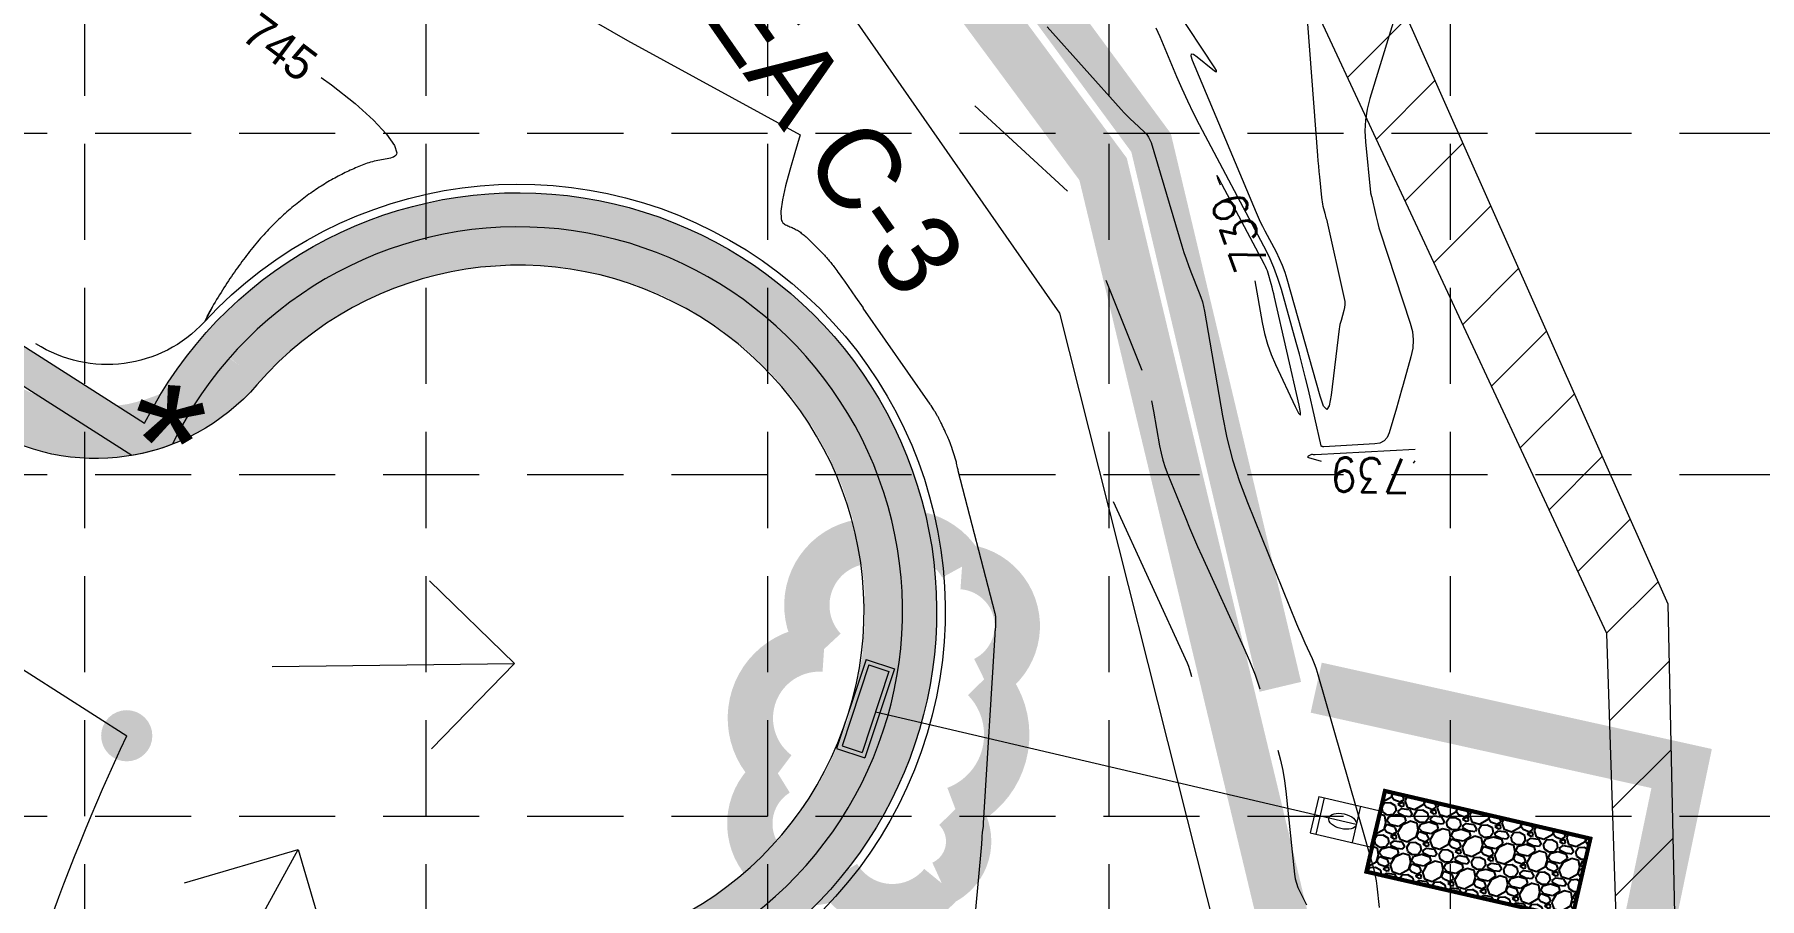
# Model space of a CAD drawing. Header units: feet. Extents: x 46644 to 49208, y 46045 to 47649.
# Drawn here: x 48399.9 to 48602, y 46877.2 to 46978.4 of the extents above; entities that cross this region are included whole.
import ezdxf
from ezdxf.enums import TextEntityAlignment as Align

# ---------------------------------------------------------------- set-up
doc = ezdxf.new("R2010")
doc.units = ezdxf.units.FT
doc.header["$MEASUREMENT"] = 0
for name, pattern in [('ACAD_ISO02W100', [15, 12, -3]), ('DGN Style 3', [33.544038077373976, 23.96002719812427, -9.584010879249709]), ('HIDDEN', [0.375, 0.25, -0.125])]:
    doc.linetypes.add(name, pattern=pattern)
doc.layers.get('0').update_dxf_attribs({"color": 1})
for name, color, linetype, lineweight in [('06213 - LEVE 12', 1, 'Continuous', 0), ('EC', 35, 'Continuous', 0), ('Level 11', 1, 'Continuous', 0), ('Level 13', 1, 'Continuous', 0), ('Level 15', 1, 'Continuous', 0), ('Level 4', 1, 'Continuous', 0), ('Level 45', 1, 'Continuous', 0), ('LIMITS OF DISTURBANCE', 1, 'HIDDEN', 0), ('PC', 35, 'Continuous', 0), ('STORM', 5, 'Continuous', 0), ('WATER', 5, 'Continuous', 0)]:
    doc.layers.add(name, color=color, linetype=linetype, lineweight=lineweight)
for name, color, linetype in [('EROSION BLANKET', 84, 'Continuous'), ('GRID', 254, 'HIDDEN'), ('LEGEND', 7, 'Continuous'), ('SILT FENCE', 200, 'Continuous')]:
    doc.layers.add(name, color=color, linetype=linetype)
doc.styles.add('Style-STANDARD', font='STANDARD.shx')
doc.styles.add('Style-WORKING', font='WORKING.shx')
doc.styles.add('SURVEY', font='surveyor.shx')

msp = doc.modelspace()

# ---------------------------------------------------------------- hatches: boundary and pattern name
at = {"layer": 'LEGEND', "linetype": 'ACAD_ISO02W100'}
h = msp.add_hatch(dxfattribs=at)
h.set_pattern_fill('GRAVEL', color=240, scale=3.88215827999647, angle=167.0476754722495, style=0)
h.set_pattern_definition([(35.06047547224946, (48895.36525508468, 47013.36705879234), (38.09839775058823, 27.08928198721189), [0.5222900463576049, -51.70680776120161]), (352.0173754722495, (48895.79277443678, 47013.66708391008), (-46.27075421294123, 6.658422858975385), [0.896266117786225, -88.73031848572829]), (299.5580754722494, (48896.68035575106, 47013.54261760667), (-28.2621735726205, 50.31872828801772), [0.6319687820840657, -62.5649870694881]), (74.32137547224953, (48898.37341251922, 47014.14910601918), (-21.18632473312602, -74.79754019605525), [0.8161771924698981, -80.8015265258868]), (99.88137547224946, (48898.59397739233, 47014.93491521702), (8.475188220005618, -49.75134391715423), [0.8003263402126723, -79.23241638148643]), (164.3213754722495, (48898.45663473484, 47015.72337003065), (74.79754019605525, -21.18632473312603), [0.8161771924698981, -80.8015265258868]), (204.7418754722495, (48897.670825537, 47015.94393490377), (57.88549132856502, 26.5218780061186), [1.079352584429138, -106.8558204510025]), (239.3029754722495, (48896.69055589911, 47015.49219210411), (-45.62697753544195, -77.14339371731194), [1.019019962599713, -100.8830112367961]), (288.4772754722494, (48896.17034822341, 47014.61595788333), (18.955187832535, -56.14516473491873), [0.8189412891652558, -81.07527691700075]), (342.2840754722495, (48896.42989388365, 47013.83923247831), (-40.74708904040753, 13.35497841298094), [0.9349479428881001, -45.81242979072547]), (29.4450754722495, (48897.32050312887, 47013.55472933044), (54.97225640782305, 31.17541628341919), [1.20909043198834, -119.7000420564862]), (305.8617754722495, (48894.63656366942, 47015.04838615186), (21.26281605881611, -28.79133179538412), [0.4126773073219047, -40.85522812199115]), (338.5168754722495, (48894.87832405914, 47014.71393743853), (-47.44368528984496, 18.87871776554682), [0.7851160440716393, -77.72667470668958]), (32.04767547224949, (48895.60889645991, 47014.42640635971), (0.87014803795354, 3.783385339943203), [0.549018706115381, -4.941180001513271]), (10.24627547224942, (48895.76931561951, 47013.9114899156), (-20.65721651745546, -3.216034743267262), [0.2956574102879713, -29.26997880023559]), (98.84907547224944, (48896.06025694442, 47013.96408109687), (1.172940286947123, -12.220301231251), [0.4181200932304595, -20.48794280066672]), (198.0114754722495, (48895.99593635452, 47014.37722542454), (-13.09044272351441, -4.956336149386579), [0.6791020657614956, -21.95757652130025]), (328.6127754722495, (48895.35011542996, 47014.16724301461), (-6.696623603334979, 5.523674043491551), [0.4910580829950335, -11.78540563835564]), (183.4371754722495, (48898.25461976254, 47013.45939539104), (-40.44428697175243, -2.648645326162025), [0.6879184472153738, -68.10410097144461]), (237.3938754722495, (48897.56793706535, 47013.41815130325), (24.7051460095497, 38.13664700152704), [0.5771255320625552, -57.13530732728628]), (100.2462754722494, (48895.17608587622, 47013.41056618077), (3.216034743267262, -20.65721651745546), [0.5913109384176624, -28.97432527210588]), (150.6581754722494, (48895.07090351369, 47013.9924488306), (35.22341304670033, -20.05160452579305), [0.6879184472153674, -68.10410097144381]), (146.4916754722495, (48898.79411137913, 47015.80509357592), (17.17663577083766, -11.91749363974327), [0.6633832068857962, -32.50579266603712]), (101.8227754722494, (48898.24097877818, 47016.17132026907), (9.345262861743361, -45.96797085402548), [0.5558396582133278, -55.02820768844354]), (233.8490754722495, (48896.00839980322, 47017.20265182765), (-11.91751196142062, -17.17662313635406), [0.5913109384176622, -28.97432527210587]), (184.4016754722495, (48895.65957606545, 47016.72518691007), (52.66458812924711, 3.82159312680341), [0.650770074634088, -64.4260626916521]), (236.4916754722495, (48897.86225804612, 47016.776279421), (11.91749363974328, 17.17663577083766), [0.3316916034428987, -32.83748426948009]), (268.357575472249, (48896.23540285337, 47017.15044296153), (0.3027834814356574, -16.00368523101235), [0.1979512506970194, -19.59724758001223]), (333.0114754722495, (48896.22972930663, 47016.95257227538), (-10.4800084949213, 6.393820600583656), [0.8003263402126719, -15.20621987483217]), (353.0566754722494, (48896.94289875203, 47016.5893735132), (-38.70398792416679, 4.918095883173149), [0.7416863393933258, -73.42684278166571]), (110.7377754722494, (48896.0742496537, 47014.71772999976), (2.043094065562304, -8.436915595141958), [0.559892631457651, -13.43742703714191]), (160.2048754722494, (48895.87599665241, 47015.24134792156), (-62.57722597865265, 22.35931011313518), [0.9775041619534307, -96.77274510058356]), (227.9930754722495, (48894.95625504317, 47015.57238638881), (21.2245714950641, 23.00309954081113), [0.3996914878753167, -39.56957376440476]), (257.0476754722495, (48894.68877253554, 47015.27538920201), (2.913236400491714, -4.653531937866161), [0.2329294967997881, -3.649228783196681]), (287.3040754722494, (48896.99246200235, 47016.45846903273), (-9.042480813758914, 29.96428510120615), [0.5393249568902296, -53.39334154709705]), (215.0604754722495, (48897.15288116196, 47015.94355258861), (-38.09839775058823, -27.08928198721189), [1.04458009271521, -51.18451771484401]), (167.0476754722495, (48896.29784245776, 47015.34350235315), (-4.653531937866161, -2.913236400491714), [1.009361152799082, -2.872797127197387]), (132.3524754722495, (48895.31416257378, 47015.569740773), (31.74277809890367, -35.18519444899898), [0.6138235742833619, -60.76848726815348]), (61.10227547224947, (48894.90063593096, 47016.02336455816), (7.263974935299602, 14.26338948353078), [0.5652500098840465, -27.69728930590107]), (14.69367547224946, (48895.17379198535, 47016.5182324311), (80.58576774981866, 21.30106691698759), [0.9203238526473632, -91.11221281626186]), (342.4737754722494, (48896.06401891543, 47016.75167365829), (48.31385306670634, -15.09528597872206), [0.9736414144648254, -96.39039521374416])])
h.paths.add_polyline_path([(48582.22048915461, 46884.21050522188), (48558.15335774898, 46889.79079758958), (48555.97798832727, 46880.33233716666), (48580.06330941086, 46874.83113313561)])
at = {"layer": 'Level 15', "linetype": 'Continuous', "lineweight": 0}
h = msp.add_hatch(dxfattribs=at)
h.set_pattern_fill('CONCRT', style=0)
h.set_pattern_definition([(65.00897923001818, (48476.84644417513, 46842.73978350573), (-8.5075, -16.5926), [0.4925363057684174, -100.1936034689791]), (-37.17920141359816, (48477.05452905308, 46843.186205611), (-42.5375, 33.1852), [0.4494666377262176, -95.65039364864465]), (-161.9928181565323, (48477.41264129884, 46842.91458845788), (-17.015, -8.2963), [0.5925672571046589, -26.24447058130069]), (81.66580035716234, (48479.35884417513, 46840.91288350573), (-8.5075, -49.7778), [1.024818349757654, -57.66912211312148]), (-47.00862293102423, (48479.50738833559, 46841.9268792071), (-76.56750000000001, 82.96300000000001), [0.9080981514674599, -123.8557406059626]), (-156.0941436475391, (48480.12660982642, 46841.26264506314), (-76.56750000000001, -33.1852), [0.826022007156684, -101.5380300252829]), (62.85448967122436, (48474.97814417513, 46845.12828350574), (0, -8.2963), [1.02484306725469, -17.62165609505457]), (-65.49845957792341, (48475.44573073488, 46846.04024080827), (-25.5225, 58.0741), [0.9248153588354219, -81.13100094257005]), (-174.93384404701, (48475.82926804009, 46845.19870496028), (-8.5075, 0), [0.8363439364636508, -93.11317921261892]), (-56.87299493509265, (48479.59579417513, 46844.47113350574), (-42.5375, 66.3704), [0.1281080110687852, -108.8432648018861]), (66.27539342179878, (48481.58494417513, 46846.01623350573), (-17.015, -41.4815), [0.1749289141337132, -63.26007007743245]), (66.27539342179878, (48478.81434417513, 46839.03648350573), (-17.015, -41.4815), [0.1749289141337132, -63.26007007743245]), (66.27539342179878, (48477.19814417513, 46841.09663350573), (-17.015, -41.4815), [0.1749289141337132, -63.26007007743245]), (-83.49976962636765, (48481.42069417513, 46840.65053350573), (0, -8.2963), [0.1607883080326427, -74.98901970995236]), (66.27539342179878, (48477.37574417513, 46845.60778350574), (-17.015, -41.4815), [0.1749289141337132, -63.26007007743245]), (66.27539342179878, (48474.49859417513, 46841.82483350574), (-17.015, -41.4815), [0.1749289141337132, -63.26007007743245]), (65.00897923001818, (48474.53414417513, 46839.95998350573), (-8.5075, -16.5926), [0.4925363057684174, -100.1936034689791]), (-37.17920141359816, (48474.74222905308, 46840.40640561099), (-42.5375, 33.1852), [0.4494666377262174, -95.65039364864465]), (-161.9928181565323, (48475.10034129884, 46840.13478845788), (-17.015, -8.2963), [0.5925672571046585, -26.24447058130069]), (65.00897923001818, (48481.46064417513, 46844.00933350573), (-8.5075, -16.5926), [0.4925363057684174, -100.1936034689791]), (-37.17920141359816, (48481.66872905308, 46844.45575561099), (-42.5375, 33.1852), [0.4494666377262183, -95.65039364864465]), (-161.9928181565323, (48482.02684129884, 46844.18413845788), (-17.015, -8.2963), [0.5925672571046581, -26.24447058130069]), (-56.87299493509265, (48474.19649417513, 46847.29228350573), (-42.5375, 66.3704), [0.1281080110687852, -108.8432648018861]), (-56.87299493509265, (48482.63294417513, 46847.33278350574), (-42.5375, 66.3704), [0.1281080110687852, -108.8432648018861])])
edge = h.paths.add_edge_path()
edge.add_arc((48644.43091473736, 46786.91634130997), 230.0000000000131, 159.0931941023321, 179.2054769463545, ccw=False)
edge.add_arc((48441.67992461676, 46847.11838450725), 24.99999999998855, 104.85603080910931, 118.9634539277269, ccw=False)
edge.add_arc((48456.63270055081, 46910.88878902114), 44.99999999999544, 241.6586567207845, 514.2780000394453)
edge.add_arc((48407.09969771401, 46953.74589613266), 25.000000000026, 279.7326834135528, 291.08062595095083, ccw=False)
edge.add_line((48411.3259884661, 46929.10571621286), (48359.65307903651, 46962.07052685617))
edge.add_line((48359.65307903651, 46962.07052685617), (48361.8043908936, 46965.442745309))
edge.add_line((48361.8043908936, 46965.442745309), (48412.84529203402, 46932.88112530865))
edge.add_arc((48456.63270055082, 46910.88878902114), 49.00000000000213, -118.32509482813299, 153.3317939500301, ccw=False)
edge.add_arc((48644.43091473731, 46786.91634130997), 225.9999999999652, 159.041249512194, 179.2054769463494)
edge.add_line((48418.4526437116, 46790.05019264929), (48414.45302829522, 46790.10565904466))
at = {"layer": 'Level 45', "linetype": 'Continuous', "lineweight": 0}
h = msp.add_hatch(color=5, dxfattribs=at)
edge = h.paths.add_edge_path()
edge.add_arc((48410.7482521531, 46896.26172624932), 2.999999999999999, 315, 674.9999999999999)
at = {"layer": 'WATER', "linetype": 'Continuous', "lineweight": 0}
h = msp.add_hatch(dxfattribs=at)
h.set_pattern_fill('ANSI31', color=5, scale=60, style=0)
h.set_pattern_definition([(45, (0, 0), (-5.303300858899106, 5.303300858899107), [])])
h.paths.add_polyline_path([(47234.61023173767, 47371.46653650729), (47425.77306609294, 47353.37791340839), (47562.81446526293, 47348.1991120327), (47698.75407074788, 47363.16055861644), (47828.72956421144, 47359.44870132959), (47993.61276358058, 47351.28243726527), (48151.80623329506, 47348.07502998196), (48190.09222078697, 47328.51480295006), (48335.49185172077, 47205.78141917213), (48484.84214024272, 47080.16636969808), (48554.65767077893, 46994.04694263676), (48591.30947311868, 46911.70486517122), (48595.78742280132, 46702.8346553901), (48600.2653615139, 46501.42409786167), (48596.31942620999, 46378.18504339244), (48587.5164138967, 46378.91830994921), (48590.06297232521, 46460.95008734362), (48589.77837705464, 46610.27607392143), (48587.74146368554, 46799.14128711223), (48584.14076198809, 46908.24870978728), (48541.99286568948, 46998.674709245), (48465.40716579341, 47086.01794766808), (48286.37136262478, 47233.69255936157), (48196.42175957139, 47308.70495525207), (48128.40147809544, 47343.26979129506), (47949.01648492066, 47342.24195840186), (47704.8678421061, 47356.1137789928), (47558.15923742948, 47338.13697709205), (47236.71934823364, 47365.34586980266)])

# ---------------------------------------------------------------- linework, layer by layer
at = {"color": 7, "linetype": 'Continuous', "lineweight": 0}
for p, q in [((48446.21658800022, 46914.41283788122), (48456.15813869287, 46904.70785153491)), ((48427.78563396152, 46904.3874005253), (48456.15813869287, 46904.70785153491)), ((48456.15813869287, 46904.70785153491), (48446.4346041372, 46894.74044617289)), ((48417.17944681602, 46858.06493170605), (48430.84795361692, 46882.9300405016)), ((48417.50943654936, 46879.04350572171), (48430.84795361692, 46882.9300405016)), ((48430.84795361692, 46882.9300405016), (48434.74788530853, 46869.56266130045))]:
    msp.add_line(p, q, dxfattribs=at)
at = {"layer": '06213 - LEVE 12', "color": 7, "linetype": 'Continuous', "lineweight": 0, "extrusion": (0, 0, -1)}
for centre, radius, start, end in [((-48456.63270055081, 46910.88878902114), 50, 42.63956812919228, 281.4418648249695), ((-48408.44897058982, 46955.2574510141), 15.5, 222.6395681291907, 302.5359010159355)]:
    msp.add_arc(centre, radius, start, end, dxfattribs=at)
at = {"layer": 'EC', "color": 35, "linetype": 'DGN Style 3', "lineweight": 0}
for p, q in [((48561.16365967308, 46986.45882664236), (48556.38649402439, 46970.9124275607)), ((48548.85569327699, 46982.83116748452), (48550.25332671415, 46964.2418306848)), ((48538.21294385696, 46974.51710172632), (48533.59517881455, 46981.55011297322)), ((48518.58750013677, 46979.31706020363), (48527.23397381773, 46969.6522377594)), ((48531.80514477048, 46978.16668767942), (48531.35493110956, 46979.15721246617)), ((48533.77582540073, 46973.47045202294), (48531.80514477048, 46978.16668767942)), ((48535.43831400733, 46975.90467804711), (48535.47319695629, 46976.14826036698)), ((48535.61201525079, 46975.38183543455), (48535.43831400733, 46975.90467804711)), ((48535.47319695629, 46976.14826036698), (48535.71666409766, 46976.11258239414)), ((48543.09512054434, 46957.54920169307), (48535.61201525079, 46975.38183543455)), ((48535.71666409766, 46976.11258239414), (48536.16871543147, 46975.7976441286)), ((48536.16871543147, 46975.7976441286), (48537.98610396953, 46974.31272064975)), ((48538.40578170697, 46974.18903658907), (48538.21294385696, 46974.51710172632)), ((48534.39501926044, 46972.04037517346), (48533.77582540073, 46973.47045202294)), ((48537.98610396953, 46974.31272064975), (48538.29236176327, 46974.08684605079)), ((48538.29236176327, 46974.08684605079), (48538.43225434241, 46974.04561803056)), ((48538.43225434241, 46974.04561803056), (48538.40578170697, 46974.18903658907)), ((48535.04606167819, 46970.62539094533), (48534.39501926044, 46972.04037517346)), ((48535.72895265399, 46969.22549933854), (48535.04606167819, 46970.62539094533)), ((48556.38649402439, 46970.9124275607), (48556.06887169477, 46969.66536086354)), ((48510.11901635782, 46970.05578138582), (48520.95024498805, 46960.06174631236)), ((48527.23397381773, 46969.6522377594), (48527.59213882244, 46969.26139451946)), ((48527.59213882244, 46969.26139451946), (48527.95934544542, 46968.8794549257)), ((48527.95934544542, 46968.8794549257), (48528.33559368668, 46968.5064189781)), ((48528.33559368668, 46968.5064189781), (48528.72088354621, 46968.14228667668)), ((48536.44369218782, 46967.8407003531), (48535.72895265399, 46969.22549933854)), ((48555.87849873032, 46968.40555607468), (48555.81537513102, 46967.13301319414)), ((48556.06887169477, 46969.66536086354), (48555.87849873032, 46968.40555607468)), ((48528.72088354621, 46968.14228667668), (48529.99426506385, 46966.96733044745)), ((48529.99426506385, 46966.96733044745), (48530.24626560152, 46966.70254540302)), ((48530.24626560152, 46966.70254540302), (48530.45653227837, 46966.41174293935)), ((48530.45653227837, 46966.41174293935), (48530.62506509442, 46966.09492305649)), ((48543.98364558775, 46953.62838984171), (48536.44369218782, 46967.8407003531)), ((48555.81537513102, 46967.13301319414), (48555.87950089686, 46965.8477322219)), ((48530.62506509442, 46966.09492305649), (48530.75186404965, 46965.75208575441)), ((48530.75186404965, 46965.75208575441), (48534.34809356068, 46953.67166030519)), ((48550.25332671415, 46964.2418306848), (48550.30240600548, 46963.61377166726)), ((48555.87950089686, 46965.8477322219), (48556.46681028355, 46959.90960684342)), ((48550.30240600548, 46963.61377166726), (48550.35517887134, 46962.98603411116)), ((48550.35517887134, 46962.98603411116), (48550.41164531175, 46962.35861801653)), ((48550.41164531175, 46962.35861801653), (48550.47180532668, 46961.73152338335)), ((48538.64032475357, 46961.65384791672), (48538.46478775533, 46961.88935475409)), ((48538.46478775533, 46961.88935475409), (48538.53214017712, 46961.60345204428)), ((48538.53214017712, 46961.60345204428), (48538.83557642839, 46960.81384931551)), ((48539.05875117184, 46960.89693153218), (48538.64032475357, 46961.65384791672)), ((48544.04753258434, 46951.49341048276), (48539.05875117184, 46960.89693153218)), ((48550.47180532668, 46961.73152338335), (48550.7099216881, 46959.32399365398)), ((48550.7099216881, 46959.32399365398), (48550.740715137, 46959.06585008699)), ((48550.740715137, 46959.06585008699), (48550.78184676818, 46958.80958120144)), ((48550.78184676818, 46958.80958120144), (48550.83331658164, 46958.55518699734)), ((48550.83331658164, 46958.55518699734), (48550.89512457742, 46958.30266747467)), ((48550.89512457742, 46958.30266747467), (48551.11391639467, 46957.48083234696)), ((48556.46681028355, 46959.90960684342), (48556.47213355139, 46959.86498152869)), ((48556.47213355139, 46959.86498152869), (48556.47924398226, 46959.8206802904)), ((48556.47924398226, 46959.8206802904), (48556.48814157615, 46959.77670312858)), ((48556.48814157615, 46959.77670312858), (48556.49882633307, 46959.73305004319)), ((48556.49882633307, 46959.73305004319), (48556.53664890528, 46959.5909792891)), ((48556.53664890528, 46959.5909792891), (48556.54461115402, 46959.56050042922)), ((48556.54461115402, 46959.56050042922), (48556.55228822643, 46959.52995131562)), ((48556.55228822643, 46959.52995131562), (48556.55968012252, 46959.49933194832)), ((48556.55968012252, 46959.49933194832), (48556.56678684227, 46959.46864232729)), ((48556.56678684227, 46959.46864232729), (48557.07597605268, 46957.22217269819)), ((48543.33357151574, 46956.99848044708), (48543.09512054434, 46957.54920169307)), ((48543.5842873368, 46956.45357135533), (48543.33357151574, 46956.99848044708)), ((48543.84726800753, 46955.91447441783), (48543.5842873368, 46956.45357135533)), ((48551.11391639467, 46957.48083234696), (48551.15997552733, 46957.30452162165)), ((48551.15997552733, 46957.30452162165), (48551.20438500362, 46957.12780450043)), ((48551.20438500362, 46957.12780450043), (48551.24714482354, 46956.95068098331)), ((48551.24714482354, 46956.95068098331), (48551.28825498711, 46956.77315107031)), ((48551.28825498711, 46956.77315107031), (48553.39292475817, 46947.48765046794)), ((48557.07597605268, 46957.22217269819), (48557.19067693309, 46956.74233255661)), ((48557.19067693309, 46956.74233255661), (48557.31655562701, 46956.26558483008)), ((48557.31655562701, 46956.26558483008), (48557.45361213442, 46955.79192951856)), ((48544.12251352792, 46955.38118963458), (48543.84726800753, 46955.91447441783)), ((48545.43561060561, 46952.90608900598), (48544.12251352792, 46955.38118963458)), ((48557.45361213442, 46955.79192951856), (48557.60184645535, 46955.3213666221)), ((48557.60184645535, 46955.3213666221), (48561.11668233253, 46944.60441112554)), ((48534.34809356068, 46953.67166030519), (48534.58805701441, 46952.89885812093)), ((48534.58805701441, 46952.89885812093), (48534.84596760554, 46952.13233032183)), ((48534.84596760554, 46952.13233032183), (48535.12182533405, 46951.37207690785)), ((48544.59529976937, 46952.39748582104), (48543.98364558775, 46953.62838984171)), ((48545.138713742, 46951.13925688856), (48544.59529976937, 46952.39748582104)), ((48545.81634070746, 46952.13990081135), (48545.43561060561, 46952.90608900598)), ((48546.15459402666, 46951.35670395927), (48545.81634070746, 46952.13990081135)), ((48535.12182533405, 46951.37207690785), (48535.41563019994, 46950.61809787904)), ((48535.41563019994, 46950.61809787904), (48536.4047064196, 46948.16534788064)), ((48544.17223058691, 46951.24246595013), (48544.04753258434, 46951.49341048276)), ((48544.28301645087, 46950.98595068486), (48544.17223058691, 46951.24246595013)), ((48544.37989017622, 46950.72386468693), (48544.28301645087, 46950.98595068486)), ((48544.46285176293, 46950.45620795635), (48544.37989017622, 46950.72386468693)), ((48544.81754417756, 46949.19414483741), (48544.46285176293, 46950.45620795635)), ((48545.61388750559, 46949.85370304429), (48545.138713742, 46951.13925688856)), ((48546.45037056322, 46950.55649844975), (48546.15459402666, 46951.35670395927)), ((48546.70367031712, 46949.73928428277), (48546.45037056322, 46950.55649844975)), ((48525.44195645019, 46949.63348775564), (48529.68975214728, 46939.09963739905)), ((48536.4047064196, 46948.16534788064), (48536.60217414687, 46947.63564453266)), ((48542.91400764064, 46949.56036130858), (48543.77421669138, 46944.66409519778)), ((48544.9237180434, 46948.80718674176), (48544.81754417756, 46949.19414483741)), ((48545.02508101972, 46948.41900416029), (48544.9237180434, 46948.80718674176)), ((48545.12163310652, 46948.02959709299), (48545.02508101972, 46948.41900416029)), ((48546.02082106016, 46948.54082428821), (48545.61388750559, 46949.85370304429)), ((48547.76061716047, 46942.35029863231), (48546.02082106016, 46948.54082428821)), ((48550.54621480661, 46936.06677964739), (48546.70367031712, 46949.73928428277)), ((48536.60217414687, 46947.63564453266), (48536.77068752027, 46947.09771305947)), ((48536.77068752027, 46947.09771305947), (48536.91024653979, 46946.55155346105)), ((48536.91024653979, 46946.55155346105), (48537.02085120543, 46945.99716573742)), ((48545.21337430381, 46947.63896553987), (48545.12163310652, 46948.02959709299)), ((48548.10068698248, 46934.9940485746), (48545.21337430381, 46947.63896553987)), ((48553.34705188076, 46946.07449439155), (48553.00832409136, 46944.93019637948)), ((48553.42768807092, 46946.4255381287), (48553.34705188076, 46946.07449439155)), ((48553.39292475817, 46947.48765046794), (48553.45062450962, 46947.13211616689)), ((48553.46221228053, 46946.77807872047), (48553.42768807092, 46946.4255381287)), ((48553.45062450962, 46947.13211616689), (48553.46221228053, 46946.77807872047)), ((48537.02085120543, 46945.99716573742), (48539.12755671755, 46933.75718311105)), ((48543.77421669138, 46944.66409519778), (48544.04044217106, 46943.39463311117)), ((48552.83751609017, 46944.18484591818), (48552.80144479098, 46943.93207118189)), ((48552.88401973997, 46944.43545836321), (48552.83751609017, 46944.18484591818)), ((48552.94095574036, 46944.68390851698), (48552.88401973997, 46944.43545836321)), ((48553.00832409136, 46944.93019637948), (48552.94095574036, 46944.68390851698)), ((48561.11668233253, 46944.60441112554), (48561.36255520848, 46943.62519568434)), ((48544.04044217106, 46943.39463311117), (48544.38851787413, 46942.15104329393)), ((48544.38851787413, 46942.15104329393), (48544.81844380056, 46940.93332574607)), ((48548.14114893378, 46940.96342391352), (48547.76061716047, 46942.35029863231)), ((48552.80144479098, 46943.93207118189), (48551.85767126112, 46936.16731669135)), ((48561.36255520848, 46943.62519568434), (48561.45894651639, 46942.64269176039)), ((48561.45894651639, 46942.64269176039), (48561.40585625621, 46941.6568993537)), ((48544.81844380056, 46940.93332574607), (48545.33021995036, 46939.74148046757)), ((48548.50443826888, 46939.57216058405), (48548.14114893378, 46940.96342391352)), ((48561.20328442798, 46940.66781846427), (48560.29739656128, 46937.43144970368)), ((48561.40585625621, 46941.6568993537), (48561.20328442798, 46940.66781846427)), ((48545.33021995036, 46939.74148046757), (48547.63161213895, 46934.83262195092)), ((48548.85048516579, 46938.17650864388), (48548.50443826888, 46939.57216058405)), ((48549.17928962452, 46936.77646809303), (48548.85048516579, 46938.17650864388)), ((48550.67347807613, 46930.23270543077), (48549.17928962452, 46936.77646809303)), ((48550.96829911674, 46934.86285763243), (48550.54621480661, 46936.06677964739)), ((48551.85767126112, 46936.16731669135), (48551.62402734398, 46934.91312615441)), ((48559.90422518649, 46936.0458535138), (48559.70393921088, 46935.35411966382)), ((48560.10204430329, 46936.73829686042), (48559.90422518649, 46936.0458535138)), ((48560.29739656128, 46937.43144970368), (48560.10204430329, 46936.73829686042)), ((48530.81076694073, 46935.52111346849), (48531.05602831852, 46934.29178108778)), ((48531.05602831852, 46934.29178108778), (48531.75234713962, 46930.24616093651)), ((48547.63161213895, 46934.83262195092), (48548.03079591841, 46934.05378742472)), ((48548.03079591841, 46934.05378742472), (48548.24203631883, 46933.82108035327)), ((48548.26533334018, 46934.13450073657), (48548.10068698248, 46934.9940485746)), ((48548.24203631883, 46933.82108035327), (48548.26533334018, 46934.13450073657)), ((48551.32756996253, 46934.47830646811), (48550.96829911674, 46934.86285763243)), ((48551.62402734398, 46934.91312615441), (48551.32756996253, 46934.47830646811)), ((48559.50118637645, 46934.66309531047), (48558.6441653247, 46931.76133918137)), ((48559.70393921088, 46935.35411966382), (48559.50118637645, 46934.66309531047)), ((48539.12755671755, 46933.75718311105), (48539.64788513151, 46931.15401609694)), ((48531.75234713962, 46930.24616093651), (48531.92432868412, 46929.38574918178)), ((48539.64788513151, 46931.15401609694), (48540.30599658249, 46928.59022189445)), ((48550.68151220959, 46930.21016624455), (48550.67347807613, 46930.23270543077)), ((48550.69427930394, 46930.19219138798), (48550.68151220959, 46930.21016624455)), ((48550.71177935923, 46930.17878086103), (48550.69427930394, 46930.19219138798)), ((48550.73401237541, 46930.16993466373), (48550.71177935923, 46930.17878086103)), ((48550.84881002642, 46930.13930251213), (48550.73401237541, 46930.16993466373)), ((48550.88409925174, 46930.13134253812), (48550.84881002642, 46930.13930251213)), ((48550.91968265158, 46930.12621699463), (48550.88409925174, 46930.13134253812)), ((48550.95556022594, 46930.12392588165), (48550.91968265158, 46930.12621699463)), ((48550.99173197479, 46930.1244691992), (48550.95556022594, 46930.12392588165)), ((48556.98204041734, 46930.44783298079), (48550.99173197479, 46930.1244691992)), ((48557.57148453813, 46930.55613827994), (48556.98204041734, 46930.44783298079)), ((48558.04498672963, 46930.81115774643), (48557.57148453813, 46930.55613827994)), ((48558.40254699181, 46931.21289138023), (48558.04498672963, 46930.81115774643)), ((48558.6441653247, 46931.76133918137), (48558.40254699181, 46931.21289138023)), ((48531.92432868412, 46929.38574918178), (48532.14185096574, 46928.53835112526)), ((48532.14185096574, 46928.53835112526), (48532.40491398447, 46927.70396676697)), ((48540.30599658249, 46928.59022189445), (48541.10189107045, 46926.06580050359)), ((48549.10953144287, 46928.95805840423), (48549.09136753109, 46928.92006448059)), ((48549.09136753109, 46928.92006448059), (48549.11717035847, 46928.88678265337)), ((48549.17166209382, 46929.00076442427), (48549.10953144287, 46928.95805840423)), ((48549.11717035847, 46928.88678265337), (48549.18693992502, 46928.85821292255)), ((48549.56419418965, 46929.21105407609), (48549.17166209382, 46929.00076442427)), ((48549.18693992502, 46928.85821292255), (48550.67066848687, 46928.43431379467)), ((48549.58979120389, 46929.22198577644), (48549.56419418965, 46929.21105407609)), ((48549.61599594846, 46929.22768048198), (48549.58979120389, 46929.22198577644)), ((48549.64280842336, 46929.22813819275), (48549.61599594846, 46929.22768048198)), ((48549.67022862859, 46929.22335890875), (48549.64280842336, 46929.22813819275)), ((48549.79960762375, 46929.18883592889), (48549.67022862859, 46929.22335890875)), ((48549.83937920855, 46929.17986489656), (48549.79960762375, 46929.18883592889)), ((48549.87948233326, 46929.17408831786), (48549.83937920855, 46929.17986489656)), ((48549.91991699787, 46929.17150619277), (48549.87948233326, 46929.17408831786)), ((48549.96068320242, 46929.17211852131), (48549.91991699787, 46929.17150619277)), ((48561.69342603935, 46929.80546555654), (48549.96068320242, 46929.17211852131)), ((48561.49317180559, 46928.19761574802), (48561.70194704235, 46928.47473325869)), ((48561.70194903106, 46929.80490334782), (48561.69342603935, 46929.80546555654)), ((48532.40491398447, 46927.70396676697), (48532.7135177403, 46926.8825961069)), ((48532.7135177403, 46926.8825961069), (48534.80896932209, 46921.72978683207)), ((48541.10189107045, 46926.06580050359), (48542.03556859544, 46923.58075192436)), ((48526.31132341518, 46923.71371892004), (48534.96919074945, 46904.80794195561)), ((48542.03556859544, 46923.58075192436), (48547.8051955775, 46909.39298080913)), ((48534.80896932209, 46921.72978683207), (48535.26384461406, 46920.6281394581)), ((48535.26384461406, 46920.6281394581), (48535.73041981205, 46919.53154416823)), ((48535.73041981205, 46919.53154416823), (48536.20869491607, 46918.4400009625)), ((48536.20869491607, 46918.4400009625), (48536.69866992612, 46917.35350984088)), ((48536.69866992612, 46917.35350984088), (48541.599952825, 46906.6383988578)), ((48547.8051955775, 46909.39298080913), (48548.03983973072, 46908.82470392142)), ((48548.03983973072, 46908.82470392142), (48548.28051919646, 46908.25903311502)), ((48548.28051919646, 46908.25903311502), (48548.52723397472, 46907.69596838995)), ((48548.52723397472, 46907.69596838995), (48548.77998406548, 46907.13550974619)), ((48541.599952825, 46906.6383988578), (48542.2985802783, 46905.03307279758)), ((48548.77998406548, 46907.13550974619), (48549.61549203911, 46905.30893477605)), ((48534.96919074945, 46904.80794195561), (48535.13230820844, 46904.4220778162)), ((48535.13230820844, 46904.4220778162), (48535.27173324251, 46904.02860524913)), ((48535.27173324251, 46904.02860524913), (48535.38746585167, 46903.62752425439)), ((48535.38746585167, 46903.62752425439), (48535.4795060359, 46903.21883483197)), ((48542.2985802783, 46905.03307279758), (48542.93619001886, 46903.40514829229)), ((48549.61549203911, 46905.30893477605), (48549.78703809594, 46904.91475136076)), ((48549.78703809594, 46904.91475136076), (48549.9436014206, 46904.5150189592)), ((48549.9436014206, 46904.5150189592), (48550.08518201311, 46904.10973757137)), ((48550.08518201311, 46904.10973757137), (48550.21177987343, 46903.69890719729)), ((48550.21177987343, 46903.69890719729), (48556.73696766846, 46881.03977808284)), ((48542.93619001886, 46903.40514829229), (48543.51278204668, 46901.75462534194)), ((48545.61290352688, 46894.57906326126), (48545.92604355614, 46893.39482006892)), ((48545.92604355614, 46893.39482006892), (48546.18637200174, 46892.20027935701)), ((48546.18637200174, 46892.20027935701), (48546.39388886364, 46890.99544112555)), ((48546.39388886364, 46890.99544112555), (48546.54859414187, 46889.78030537454)), ((48546.54859414187, 46889.78030537454), (48547.57308736471, 46880.03612598319)), ((48547.57308736471, 46880.03612598319), (48547.65279367537, 46879.51013157473)), ((48547.65279367537, 46879.51013157473), (48547.77982234202, 46878.99826340877)), ((48556.73696766846, 46881.03977808284), (48556.89306214516, 46880.44945489157)), ((48556.89306214516, 46880.44945489157), (48557.02283103028, 46879.85399857843)), ((48557.02283103028, 46879.85399857843), (48557.12627432382, 46879.25340914345)), ((48547.77982234202, 46878.99826340877), (48547.95417336469, 46878.50052148531)), ((48547.95417336469, 46878.50052148531), (48548.17584674337, 46878.01690580434)), ((48548.17584674337, 46878.01690580434), (48548.97727296185, 46876.46016744261)), ((48557.12627432382, 46879.25340914345), (48557.20339202578, 46878.64768658661)), ((48557.20339202578, 46878.64768658661), (48557.46754443291, 46876.13527519679))]:
    msp.add_line(p, q, dxfattribs=at)
at = {"layer": 'EROSION BLANKET', "linetype": 'Continuous', "lineweight": 0, "const_width": 6}
msp.add_lwpolyline([(47941.68498725568, 47315.3928132907), (47942.29479183766, 47197.14112650927, 0.4148553070606644), (47963.97090458859, 47174.97320794484), (47979.39906684302, 47173.26444072001, -0.1075798535012065), (48082.59680860947, 47134.83757977516), (48395.32657783169, 46935.3605855733, 0.3836995314983468), (48423.92289702767, 46939.61863140179, -1.75971398590362), (48447.07817052874, 46868.43381277363, 0.379596358224111), (48421.24377303298, 46855.04019652003, 0.06408984686389226), (48411.08144929628, 46791.20657138067), (48407.09034100347, 46494.87377024, 0.01051870835426941), (48408.70584664449, 46472.77015083841, -1.535571533360783), (48335.3554839661, 46504.36982127284, 0.02726020608421516), (48351.69699071425, 46526.79613421819), (48367.85212553912, 46556.77213448369, 0.4403655777729346), (48352.86707179674, 46585.68317979162, -0.0800079427262226), (48202.11332175924, 46647.86526165773), (47959.83440630219, 46814.28025866098, 0.1308218473833488), (47849.01198617012, 46858.77477432849), (47780.10300314242, 46865.909116372, 0.385183493570197), (47757.17228296211, 46847.23069691661), (47753.19151991855, 46807.45490999728, 0.05067348818506356), (47755.48477351766, 46728.53867526053), (47775.41158121971, 46593.74495483478)], format="xyb", dxfattribs=at)
at = {"layer": 'GRID', "color": 252, "linetype": 'HIDDEN', "lineweight": 0, "ltscale": 45}
for p, q in [((48405.8028642682, 47606.85321044723), (48405.8028642682, 46206.67654472881)), ((48445.80286426816, 47606.85321044723), (48445.80286426816, 46206.67654472881)), ((48485.80286426812, 47606.85321044723), (48485.80286426812, 46206.67654472881)), ((48525.80286426809, 47606.85321044723), (48525.80286426809, 46206.67654472881)), ((48565.80286426805, 47606.85321044723), (48565.80286426805, 46206.67654472881)), ((46685.80286426976, 46966.85321044781), (49165.80286426751, 46966.85321044781)), ((46685.80286426976, 46926.85321044785), (49165.80286426751, 46926.85321044785)), ((46685.80286426976, 46886.85321044789), (49165.80286426751, 46886.85321044789))]:
    msp.add_line(p, q, dxfattribs=at)
at = {"layer": 'LEGEND', "color": 170, "ltscale": 100, "const_width": 5.309347039915171}
msp.add_lwpolyline([(48511.20270333404, 46902.8821918806, 0.5205670505517462), (48511.20270333404, 46902.8821918806, 0.7651954600696135), (48508.60840209972, 46916.0753174897, 0.4178788784126488), (48498.15096626779, 46919.07163340475, 0.6649002420699669), (48492.44302999995, 46906.41581544893, 0.744833174426672), (48487.02947383488, 46891.855884244, 0.9756416855879776), (48494.03109247456, 46879.88994980032, 0.5205670505517462), (48506.23468356689, 46878.97633716082, 0.5205670505517462), (48507.83119848694, 46887.67126120402, 0.5402640007904789), (48511.20270333404, 46902.8821918806)], format="xyb", close=True, dxfattribs=at)
at = {"layer": 'LEGEND', "color": 240, "const_width": 0.4852697849995588}
msp.add_lwpolyline([(48582.22048915461, 46884.21050522188), (48558.15335774898, 46889.79079758958), (48555.97798832727, 46880.33233716666), (48580.06330941086, 46874.83113313561)], close=True, dxfattribs=at)
at = {"layer": 'Level 13', "color": 7, "linetype": 'Continuous', "lineweight": 0}
msp.add_arc((48456.63270055082, 46910.88878902113), 40.5, 256.8037790452855, 139.132877714917, dxfattribs=at)
at = {"layer": 'Level 13', "color": 7, "linetype": 'Continuous', "lineweight": 0, "extrusion": (0, 0, -1)}
msp.add_arc((-48407.09969771398, 46953.74589613262), 25, 220.8671222850805, 302.5359010159251, dxfattribs=at)
at = {"layer": 'Level 15', "color": 7, "linetype": 'Continuous', "lineweight": 0, "flags": 128}
msp.add_lwpolyline([(48414.45302829522, 46790.10565904466, -0.08798236108377831), (48429.57363346421, 46868.991603624, -0.06163310887658936), (48435.27014677677, 46871.28271251449, 2.49447399003799), (48416.09173065789, 46930.41901585394, -0.04955524512702488), (48411.3259884661, 46929.10571621286), (48359.65307903651, 46962.07052685617), (48361.8043908936, 46965.442745309), (48412.84529203402, 46932.88112530865, -2.464457777747167), (48433.38348427596, 46867.75557742491, 0.08821077115612341), (48418.4526437116, 46790.05019264929)], format="xyb", close=True, dxfattribs=at)
at = {"layer": 'Level 4', "color": 7, "linetype": 'Continuous', "lineweight": 0}
for p, q in [((48425.714, 47081.245), (48520.032, 46945.762)), ((48520.032, 46945.762), (48550.925, 46823.196))]:
    msp.add_line(p, q, dxfattribs=at)
at = {"layer": 'Level 45', "color": 5, "linetype": 'Continuous', "lineweight": 0}
for p, q in [((48497.35851599761, 46905.20227825727), (48493.91445510597, 46894.75755678782)), ((48497.67627375789, 46904.57094949524), (48494.54582890841, 46895.07431556291)), ((48500.04994400849, 46903.78806601638), (48496.91954419937, 46894.2904330989)), ((48500.68127277053, 46904.10582377667), (48497.23725691927, 46893.66010332203)), ((48497.35851599761, 46905.20227825727), (48500.68127277053, 46904.10582377667)), ((48497.67627375789, 46904.57094949524), (48500.04994400849, 46903.78806601638)), ((48493.91445510597, 46894.75755678782), (48497.23725691927, 46893.66010332203)), ((48494.54582890841, 46895.07431556291), (48496.91954419937, 46894.2904330989)), ((48550.39911591778, 46889.14124964936), (48549.40252768771, 46884.88126879264)), ((48551.03786961882, 46888.99181836275), (48550.04128138875, 46884.73183750601)), ((48550.39911591778, 46889.14124964936), (48557.42832775886, 46887.49682212185)), ((48555.29785047554, 46887.9952301327), (48554.30126224547, 46883.73524927596)), ((48557.42832775886, 46887.49682212185), (48556.43173952879, 46883.23684126513)), ((48549.40252768771, 46884.88126879264), (48556.43173952879, 46883.23684126513))]:
    msp.add_line(p, q, dxfattribs=at)
msp.add_ellipse((48553.18771275423, 46886.24302590898), major_axis=(-1.611755072362657, 0.3773368578480672), ratio=0.5367741671114772, dxfattribs=at)
at = {"layer": 'LIMITS OF DISTURBANCE', "color": 1, "linetype": 'HIDDEN', "lineweight": 0, "ltscale": 100, "const_width": 5}
msp.add_lwpolyline([(48545.89614974925, 46901.99243198973), (48530.75186404965, 46965.75208575441), (48438.15489524521, 47091.41131875476), (48057.33849540452, 47332.04224139078), (48057.38134994511, 47364.09094812371), (47988.17864427407, 47367.05475961461), (47993.61539358402, 47462.00280851876), (48019.23866142731, 47548.290481674), (47922.55048805007, 47572.55346875107), (47894.54916361805, 47389.55148206562), (47873.41294930331, 47386.73445523027), (47887.0340924782, 47366.07650139479), (47882.9397224787, 47325.90572845035), (47684.60433099532, 47325.11192315263)], dxfattribs=at)
at = {"layer": 'LIMITS OF DISTURBANCE', "linetype": 'HIDDEN', "lineweight": 0, "ltscale": 60, "const_width": 6}
msp.add_lwpolyline([(48550.0979398467, 46901.89636357766), (48592.91191812063, 46892.42163295878), (48586.84132729415, 46863.25203957988), (48557.55315675461, 46869.85241573413)], dxfattribs=at)
at = {"layer": 'PC', "color": 35, "linetype": 'Continuous', "lineweight": 0, "flags": 128}
for points in [[(48429.2366401839, 47002.75094131853), (48433.10368338329, 46999.75539012384), (48450.24003378434, 46988.77538232007), (48469.42969035081, 46977.7344278313), (48489.646, 46966.663)], [(48433.53775552764, 46973.38334793178), (48434.74947780951, 46972.53179960744), (48437.51604142733, 46970.33983621222), (48439.66706657582, 46968.3876775176), (48441.19742897738, 46966.73389122679), (48442.10200435435, 46965.43704504296), (48442.37566842914, 46964.55570666937), (48442.3401986463, 46964.39169916731), (48442.26219323767, 46964.25929009754), (48442.14805831233, 46964.1535986782), (48442.00419997936, 46964.06974412753), (48441.83702434786, 46964.00284566368), (48441.65293752689, 46963.94802250485), (48441.45528606791, 46963.90039290766), (48441.24912160702, 46963.85829053104), (48441.03668495466, 46963.81987772544), (48440.8202169213, 46963.78331684129), (48440.60195831737, 46963.74677022908), (48440.38414995332, 46963.70840023924), (48440.16597500455, 46963.66612470909), (48439.95055271215, 46963.62006742445), (48439.73787681954, 46963.57019998143), (48439.52794107013, 46963.51649397615), (48439.32073920732, 46963.45892100471), (48439.11626497455, 46963.39745266322), (48438.91552646686, 46963.33248629916), (48438.71705630568, 46963.26397925918), (48438.52043082338, 46963.19227231008), (48438.3252263523, 46963.11770621868), (48438.13101922478, 46963.0406217518), (48437.93738577315, 46962.96135967625), (48437.73781523392, 46962.87759839086), (48437.53837984044, 46962.791927487), (48437.33905502915, 46962.7043929774), (48437.13981623646, 46962.61504087482), (48436.94063889878, 46962.523917192), (48436.74149845254, 46962.43106794172), (48436.53971248995, 46962.33524836448), (48436.33799361571, 46962.23768254388), (48436.13639625737, 46962.1383491533), (48435.93497484246, 46962.03722686616), (48435.73378379853, 46961.93429435587), (48435.53287755311, 46961.82953029582), (48435.32948051008, 46961.72140008127), (48435.1264626921, 46961.61136335947), (48434.92385446339, 46961.49941912486), (48434.72168618821, 46961.38556637192), (48434.51998823084, 46961.26980409511), (48434.31879095554, 46961.15213128892), (48434.11543144869, 46961.03092996214), (48433.91262841765, 46960.90777183031), (48433.71039293945, 46960.78266328599), (48433.50873609108, 46960.65561072175), (48433.30766894956, 46960.52662053021), (48433.10720259187, 46960.39569910392), (48432.90451011207, 46960.26095084077), (48432.70245570113, 46960.12423499986), (48432.50104804178, 46959.98556397809), (48432.30029581671, 46959.84495017234), (48432.10020770865, 46959.70240597952), (48431.90079240034, 46959.55794379654), (48431.69924004275, 46959.40948254243), (48431.49839861505, 46959.25907289994), (48431.29827806195, 46959.10672660841), (48431.09888832815, 46958.95245540718), (48430.90023935839, 46958.79627103559), (48430.70234109735, 46958.63818523297), (48430.50242394502, 46958.47593796015), (48430.30329139252, 46958.31176333897), (48430.10494575286, 46958.14567745662), (48429.90738933902, 46957.97769640025), (48429.71062446401, 46957.80783625706), (48429.51465344083, 46957.63611311418), (48429.31665305206, 46957.46000893679), (48429.11948362586, 46957.28201301222), (48428.92315667988, 46957.10213450994), (48428.72768373183, 46956.9203825995), (48428.53307629939, 46956.73676645035), (48428.33934590022, 46956.55129523199), (48428.14373897021, 46956.36126099143), (48427.94909880171, 46956.16930738277), (48427.7554778173, 46955.97541451029), (48427.56292843955, 46955.77956247827), (48427.37150309098, 46955.58173139103), (48427.18125419422, 46955.38190135283), (48426.98946995065, 46955.17705926736), (48426.79906268341, 46954.97008176329), (48426.61014404005, 46954.76091215762), (48426.42282566803, 46954.54949376738), (48426.23721921491, 46954.33576990956), (48426.05343632819, 46954.11968390115), (48425.86939594966, 46953.89864067428), (48425.68705400408, 46953.67533610023), (48425.50612793162, 46953.44998488464), (48425.32633517242, 46953.22280173315), (48425.14739316661, 46952.99400135144), (48424.96901935437, 46952.7637984451), (48424.78789022265, 46952.52830886677), (48424.60717831963, 46952.29153626691), (48424.42700517151, 46952.05342731415), (48424.24749230457, 46951.8139286771), (48424.06876124508, 46951.5729870244), (48423.89093351925, 46951.33054902466), (48423.71157878473, 46951.08304113235), (48423.53329574972, 46950.83387598261), (48423.3561015759, 46950.58299087194), (48423.18001342499, 46950.33032309683), (48423.00504845871, 46950.07580995379), (48422.83122383877, 46949.81938873931), (48422.65601936128, 46949.55720679918), (48422.48183538332, 46949.29285779614), (48422.30850093767, 46949.02620326028), (48422.13584505719, 46948.75710472167), (48421.96369677465, 46948.48542371037), (48421.79188512289, 46948.21102175649), (48421.61782322631, 46947.92978988945), (48421.44413403101, 46947.64581083716), (48421.27101975352, 46947.3592800422), (48421.09868261033, 46947.07039294719), (48420.92732481795, 46946.77934499478), (48420.7571485929, 46946.48633162758), (48420.5863587742, 46946.18768028478), (48420.41977097531, 46945.8898045909), (48420.26016319732, 46945.59530163074), (48420.14149816924, 46945.36681414906)], [(48489.646, 46966.663), (48489.01634316226, 46964.56433054456), (48488.43063940146, 46962.54426394816), (48487.93284179456, 46960.6814030698), (48487.56690341849, 46959.05435076853), (48487.37677735022, 46957.74170990336), (48487.40641666667, 46956.82208333334), (48487.45998277634, 46956.64324762183), (48487.53171352291, 46956.49684938128), (48487.61874957801, 46956.37772817384), (48487.71823161327, 46956.28072356167), (48487.8273003003, 46956.20067510688), (48487.94309631073, 46956.13242237163), (48488.06443103471, 46956.07074507854), (48488.1887713771, 46956.01414592114), (48488.31516880824, 46955.96091996381), (48488.44267479852, 46955.9093622709), (48488.57034081826, 46955.85776790681), (48488.69721833785, 46955.80443193587), (48488.82392475921, 46955.74728096325), (48488.94886801858, 46955.68663726759), (48489.07206145323, 46955.62253298183), (48489.19351840039, 46955.55500023896), (48489.31325219732, 46955.48407117197), (48489.43127618123, 46955.4097779138), (48489.5489590908, 46955.33127963103), (48489.66506045442, 46955.2496557408), (48489.77973456519, 46955.16519000744), (48489.89313571618, 46955.07816619526), (48490.00541820045, 46954.98886806858), (48490.11673631109, 46954.89757939173), (48490.22841677897, 46954.80354737095), (48490.33934592857, 46954.70790392978), (48490.44960006448, 46954.61078139427), (48490.55925549135, 46954.51231209049), (48490.66838851378, 46954.41262834447), (48492.37753817925, 46952.68427207109), (48492.47798524037, 46952.5731286957), (48492.57673602796, 46952.46275085755), (48492.67363732231, 46952.35333785608), (48492.76972167096, 46952.2437161333), (48492.86397152403, 46952.13498355266), (48492.9566033327, 46952.02683708292), (48493.04783354815, 46951.91897369285), (48493.13787862156, 46951.81109035121), (48493.22695500409, 46951.70288402674), (48493.31629163068, 46951.59275329616), (48493.40662980241, 46951.47950756418), (48493.49973626521, 46951.36066862973), (48493.59737776504, 46951.2337582917), (48493.70132104786, 46951.09629834902), (48493.81333285961, 46950.94581060061), (48493.93731577388, 46950.77689114745), (48494.07517117102, 46950.58682809386), (48494.23065375132, 46950.37042923957), (48494.40751821508, 46950.12250238434), (48494.60951926261, 46949.83785532788), (48494.8404115942, 46949.51129586995), (48496.14534977204, 46947.65569569753), (48497.03598672703, 46946.38339722362)], [(48420.80564023786, 46946.53153914767), (48419.851, 46944.758)], [(48508.77007505488, 46860.16314546052), (48510.91960188121, 46883.54231797685), (48510.96049961199, 46884.28869539306), (48510.97054668928, 46884.44852159495), (48510.98316032227, 46884.60812416508), (48510.99834051093, 46884.76750310349), (48511.01608725529, 46884.92665841014), (48511.10710395437, 46885.68733085637), (48511.12397639855, 46885.85047652092), (48511.13558657435, 46886.0139110376), (48512.47807190865, 46908.13485199415), (48512.48591757422, 46908.25743589176), (48512.49494220989, 46908.37992721917), (48512.5051458157, 46908.50232597639), (48512.51652839164, 46908.62463216342), (48512.56618928672, 46909.13177426441), (48512.5751283805, 46909.24050746601), (48512.58066242108, 46909.34936045609), (48512.58279140848, 46909.45833323464), (48512.58151534267, 46909.56742580168), (48512.5664546028, 46910.11933643615), (48512.55947551853, 46910.23701276501), (48512.54499286853, 46910.35350862253), (48512.5230066528, 46910.46882400868), (48512.49351687134, 46910.5829589235), (48508.16979369298, 46927.29157236355), (48508.14336370776, 46927.4118358214), (48508.11684474306, 46927.53207968998), (48508.09023679891, 46927.65230396925), (48507.96735675396, 46928.20654833363), (48507.93984353055, 46928.32500264986), (48507.90996673674, 46928.44283229953), (48507.87772637252, 46928.56003728263), (48507.84312243792, 46928.67661759917), (48507.68474481218, 46929.19118729996), (48507.6502401934, 46929.30126494076), (48507.61460246234, 46929.41096799144), (48507.57783161902, 46929.52029645198), (48507.53992766344, 46929.62925032239), (48507.36147829904, 46930.13377509671), (48507.32281026214, 46930.24172810554), (48507.28328445047, 46930.34936222871), (48507.24290086404, 46930.45667746624), (48507.20165950283, 46930.56367381813), (48507.04268596966, 46930.97126056128), (48507.0081747559, 46931.05841618863), (48506.97277262883, 46931.14520303789), (48506.93647958843, 46931.23162110907), (48506.89929563474, 46931.31767040214), (48506.68402398454, 46931.80888935594), (48506.63732019498, 46931.91388371206), (48506.58946810495, 46932.01834437167), (48506.54046771445, 46932.12227133475), (48506.4903190235, 46932.22566460133), (48506.27479473616, 46932.66385472021), (48506.2285788798, 46932.75773676946), (48506.18229886239, 46932.85158715199), (48506.13595468393, 46932.94540586781), (48506.08954634444, 46933.03919291691), (48505.88786390334, 46933.44642454174), (48505.84378578108, 46933.53321824565), (48505.7979867462, 46933.61907151817), (48505.75046679871, 46933.70398435929), (48505.70122593859, 46933.78795676902), (48505.45193381931, 46934.20344363448), (48505.39800749639, 46934.29215645195), (48505.34306800731, 46934.38022910488), (48505.28711535207, 46934.46766159328), (48505.23014953067, 46934.55445391714), (48504.97425046668, 46934.93947636205), (48504.91919448866, 46935.02183119665), (48504.86369758206, 46935.1038860812), (48497.01963854531, 46946.37377382587)]]:
    msp.add_lwpolyline(points, dxfattribs=at)
at = {"layer": 'SILT FENCE', "linetype": 'Continuous', "lineweight": 0, "const_width": 6}
msp.add_lwpolyline([(47960.89057421243, 47337.13564369838), (47964.24457491592, 47319.45515976531), (48059.78954103452, 47319.30120871934), (48271.65501132495, 47188.72988330329), (48433.74524751365, 47086.159098769), (48525.13125340557, 46962.65403919562), (48558.29906442446, 46824.35913414188), (48553.07530239845, 46411.83705424549), (48553.15894756172, 46409.69516320785), (48334.38251665283, 46390.98883880968), (48041.77794278215, 46578.97330546397), (47979.2638705663, 46521.68581459542)], dxfattribs=at)
at = {"layer": 'STORM', "color": 5, "linetype": 'Continuous', "lineweight": 0}
for p, q in [((48191.14539718533, 47036.35769937443), (48410.7482521531, 46896.26172624933)), ((48554.8000563605, 46885.86523970433), (48498.48474410395, 46899.03924955764))]:
    msp.add_line(p, q, dxfattribs=at)
at = {"layer": 'STORM', "color": 5, "linetype": 'Continuous', "lineweight": 0, "extrusion": (0, 0, -1)}
msp.add_arc((-48644.43091473734, 46786.91634130997), 258, 0.7945230536474135, 25.0759531700749, dxfattribs=at)
at = {"layer": 'WATER', "color": 5, "linetype": 'Continuous', "lineweight": 0}
msp.add_lwpolyline([(47698.75407074788, 47363.16055861644), (47828.72956421144, 47359.44870132959), (47993.61276358058, 47351.28243726527), (48151.80623329506, 47348.07502998196), (48190.09222078697, 47328.51480295006), (48335.49185172077, 47205.78141917213), (48484.84214024272, 47080.16636969808), (48554.65767077893, 46994.04694263676), (48591.30947311868, 46911.70486517122), (48595.78742280132, 46702.8346553901), (48600.2653615139, 46501.42409786167), (48596.31942620999, 46378.18504339244), (48587.5164138967, 46378.91830994921), (48590.06297232521, 46460.95008734362), (48589.77837705464, 46610.27607392143), (48587.74146368554, 46799.14128711223), (48584.14076198809, 46908.24870978728), (48541.99286568948, 46998.674709245), (48465.40716579341, 47086.01794766808), (48286.37136262478, 47233.69255936157), (48196.42175957139, 47308.70495525207), (48128.40147809544, 47343.26979129506), (47949.01648492066, 47342.24195840186), (47704.8678421061, 47356.1137789928)], dxfattribs=at)

# ---------------------------------------------------------------- texts
at = {"layer": 'EC', "color": 35, "linetype": 'DGN Style 3', "lineweight": 0, "style": 'Style-STANDARD'}
for rotation, p in [(109.9212686408062, (48541.08289862768, 46955.25062115902)), (178.7470886408025, (48556.43983612228, 46926.78607085313))]:
    msp.add_text('739', height=4, rotation=rotation, dxfattribs=at).set_placement(p, align=Align.MIDDLE_CENTER)
at = {"layer": 'Level 11', "color": 7, "linetype": 'Continuous', "lineweight": 0, "insert": (48470.43695183726, 47000.02360500894), "char_height": 9.6, "attachment_point": 5, "rotation": 304.885964077732, "line_spacing_factor": 0.7228915662650602, "style": 'SURVEY'}
msp.add_mtext('\\FENGINEERING.shx;COMMON AREA C-3', dxfattribs=at)
at = {"layer": 'Level 15', "color": 7, "linetype": 'Continuous', "lineweight": 0, "style": 'Style-WORKING'}
msp.add_text('*', height=14.99997599999997, rotation=283.2774297171533, dxfattribs=at).set_placement((48412.45887248639, 46932.94176338309), align=Align.MIDDLE_CENTER)
at = {"layer": 'PC', "color": 35, "linetype": 'Continuous', "lineweight": 0, "style": 'Style-WORKING'}
msp.add_text('745', height=4, rotation=323.0761014587142, dxfattribs=at).set_placement((48428.70983808596, 46976.94373845281), align=Align.MIDDLE_CENTER)

doc.saveas('drawing.dxf')
